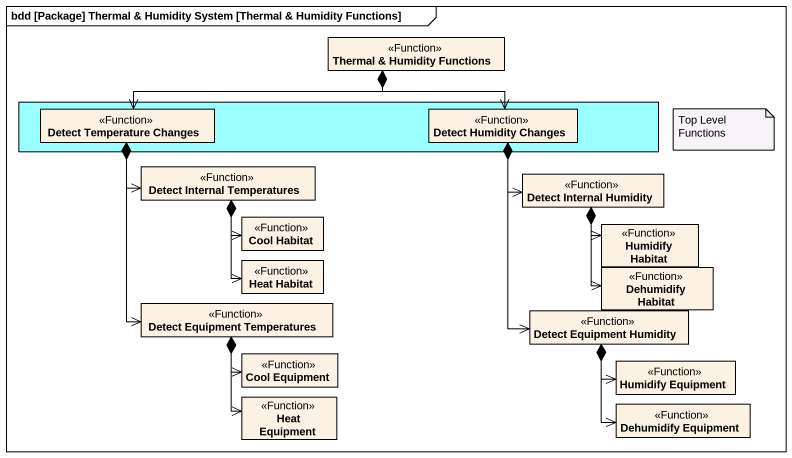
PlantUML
@startuml
mainframe bdd [Package] Thermal & Humidity System [Thermal & Humidity Functions]
hide circle
hide empty members
class "Thermal & Humidity Functions" as Thermal_Humidity_Functions <<Function>>
rectangle " " as rectangle1 #99FFFF {
  class "Detect Temperature Changes" as Detect_Temperature_Changes <<Function>>
  class "Detect Humidity Changes" as Detect_Humidity_Changes <<Function>>
}
class "Detect Internal Temperatures" as Detect_Internal_Temperatures <<Function>>
class "Detect Internal Humidity" as Detect_Internal_Humidity <<Function>>
class "Cool Habitat" as Cool_Habitat <<Function>>
class "Humidify Habitat" as Humidify_Habitat <<Function>>
class "Heat Habitat" as Heat_Habitat <<Function>>
class "Dehumidify Habitat" as Dehumidify_Habitat <<Function>>
class "Detect Equipment Temperatures" as Detect_Equipment <<Function>>
class "Detect Equipment Humidity" as Detect_Equipment_Humidity <<Function>>
class "Cool Equipment" as Cool_Equipment <<Function>>
class "Humidify Equipment" as Humidify_Equipment <<Function>>
class "Heat Equipment" as Heat_Equipment <<Function>>
class "Dehumidify Equipment" as Dehumidify_Equipment <<Function>>
Thermal_Humidity_Functions *-left-> Detect_Temperature_Changes
Thermal_Humidity_Functions *--> Detect_Humidity_Changes
Detect_Temperature_Changes *-right-> Detect_Internal_Temperatures
Detect_Temperature_Changes *--> Detect_Equipment
Detect_Humidity_Changes *--> Detect_Internal_Humidity
Detect_Humidity_Changes *--> Detect_Equipment_Humidity
Detect_Internal_Temperatures *--> Cool_Habitat
Detect_Internal_Temperatures *--> Heat_Habitat
Detect_Internal_Humidity *--> Humidify_Habitat
Detect_Internal_Humidity *--> Dehumidify_Habitat
Detect_Equipment *--> Cool_Equipment
Detect_Equipment *--> Heat_Equipment
Detect_Equipment_Humidity *--> Humidify_Equipment
Detect_Equipment_Humidity *--> Dehumidify_Equipment
note as N1
  Top Level Functions
end note
@enduml
